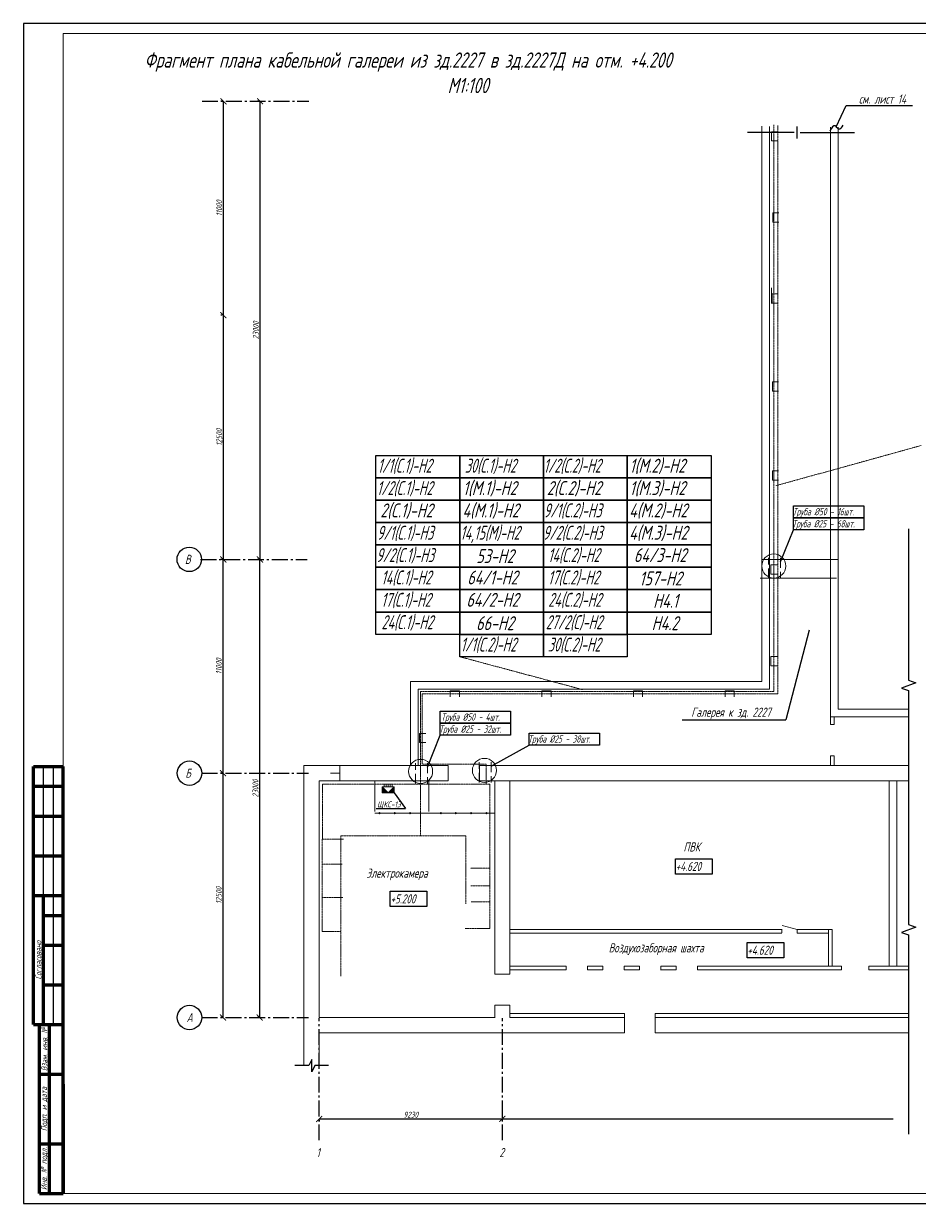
# Model space of a CAD drawing. Header units: millimetres. Extents: x -14296 to 10264, y -13087 to -5602.
# Drawn here: x -7103 to -6652, y -7172 to -6578 of the extents above; entities that cross this region are included whole.
import ezdxf

# ---------------------------------------------------------------- set-up
doc = ezdxf.new("R2010")
doc.units = ezdxf.units.MM
for name, pattern in [('gost5', [7, 5, -2, 0]), ('gost6', [12, 8, -1.5, 1, -1.5]), ('K5LT_BASIC', [0]), ('PHANTOM2', [1.25, 0.625, -0.125, 0.125, -0.125, 0.125, -0.125])]:
    doc.linetypes.add(name, pattern=pattern)
for name, color, linetype, lineweight in [('КаБель контрольный (Вновь)', 142, 'gost5', 15), ('КаБель силовой (Вновь)', 1, 'Continuous', 15), ('Линия выноска', 137, 'Continuous', 25), ('Осевая', 4, 'gost6', 25), ('Размерная', 4, 'Continuous', 25), ('Рамка толстая', 7, 'Continuous', 15), ('Рамка тонкая', 5, 'Continuous', 25), ('Строительный', 251, 'Continuous', 13), ('Текст', 7, 'Continuous', 20), ('Штампы', 252, 'Continuous', 25), ('Щиты пульты (Вновь)', 5, 'Continuous', 15), ('ЭлектрооБорудование (Вновь)', 160, 'Continuous', 15)]:
    doc.layers.add(name, color=color, linetype=linetype, lineweight=lineweight)
doc.styles.add('Simplex', font='simplex.shx', dxfattribs={"width": 0.7, "oblique": 15})

# ---------------------------------------------------------------- blocks, each defined once
blk = doc.blocks.new('_ArchTick')
at = {"color": 0, "const_width": 0.15}
blk.add_lwpolyline([(-0.5, -0.5), (0.5, 0.5)], dxfattribs=at)

msp = doc.modelspace()

# ---------------------------------------------------------------- hatches: boundary and pattern name
at = {"layer": 'Щиты пульты (Вновь)', "true_color": 0x000000}
h = msp.add_hatch(color=18, dxfattribs=at)
h.paths.add_polyline_path([(-6915.93224, -6965.2377), (-6915.93224, -6962.2377), (-6918.93224, -6965.2377)])
h.paths.add_polyline_path([(-6921.93224, -6965.2377), (-6918.93224, -6965.2377), (-6921.93224, -6962.2377)])

# ---------------------------------------------------------------- linework, layer by layer
at = {"color": 18, "true_color": 0x000000}
msp.add_spline([(-6689.81933, -6629.11599), (-6691.88076, -6631.17742), (-6693.63355, -6629.42462), (-6696.32484, -6632.11591)], degree=3, dxfattribs=at)
at = {"layer": 'КаБель контрольный (Вновь)', "color": 18, "linetype": 'PHANTOM2', "lineweight": 15, "true_color": 0x000000}
for p, q in [((-6722.61979, -6915.41401), (-6722.61979, -6629.24882)), ((-6901.68824, -6950.79636), (-6901.68824, -6915.41401)), ((-6901.68824, -6915.41401), (-6722.61979, -6915.41401)), ((-6869.5185, -6950.79636), (-6901.68824, -6950.79636)), ((-6869.5185, -6961.00633), (-6869.5185, -6950.79636)), ((-6867.60565, -6961.00633), (-6952.00108, -6961.00633)), ((-6952.00108, -6961.00633), (-6952.00108, -6988.5736)), ((-6867.60565, -6961.00633), (-6869.5185, -6961.00633)), ((-6867.60565, -7003.14672), (-6867.60565, -6961.00633)), ((-6941.3787, -6988.5736), (-6952.12364, -6988.5736)), ((-6952.12364, -6988.5736), (-6952.12364, -7035.07645)), ((-6942.0487, -7001.26988), (-6952.12364, -7001.26988)), ((-6867.60565, -7003.14672), (-6877.47845, -7003.14672)), ((-6867.60565, -7020.21607), (-6867.60565, -7003.14672)), ((-6877.18229, -7012.15891), (-6867.60565, -7012.15891)), ((-6941.79361, -7018.00232), (-6952.12364, -7018.00232)), ((-6867.60565, -7020.21607), (-6877.10965, -7020.21607)), ((-6867.60565, -7033.53113), (-6867.60565, -7020.21607)), ((-6952.12364, -7035.07645), (-6942.65669, -7035.07645)), ((-6880.03396, -7033.53113), (-6867.60565, -7033.53113))]:
    msp.add_line(p, q, dxfattribs=at)
at = {"layer": 'КаБель контрольный (Вновь)', "color": 18, "true_color": 0x000000}
for p, q in [((-6920.93224, -6962.2377), (-6920.93224, -6961.2377)), ((-6919.93224, -6962.2377), (-6919.93224, -6961.2377)), ((-6918.93224, -6962.2377), (-6918.93224, -6961.2377)), ((-6917.93224, -6962.2377), (-6917.93224, -6961.2377)), ((-6916.93224, -6962.2377), (-6916.93224, -6961.2377))]:
    msp.add_line(p, q, dxfattribs=at)
at = {"layer": 'КаБель силовой (Вновь)', "color": 18, "linetype": 'PHANTOM2', "lineweight": 15, "true_color": 0x000000}
for p, q in [((-6724.51537, -6628.93453), (-6724.51537, -6914.19982)), ((-6724.51537, -6914.19982), (-6902.62874, -6914.19982)), ((-6902.62874, -6914.19982), (-6902.62874, -6986.96484)), ((-6902.62874, -6986.96484), (-6942.65669, -6986.96484)), ((-6942.65669, -6986.96484), (-6942.65669, -7038.66252)), ((-6902.62874, -6986.96484), (-6879.71082, -6986.96484)), ((-6879.71082, -6986.96484), (-6879.71082, -7009.44409)), ((-6879.71082, -7009.44409), (-6879.71082, -7021.19257)), ((-6942.65669, -7038.66252), (-6942.65669, -7057.52968))]:
    msp.add_line(p, q, dxfattribs=at)
at = {"layer": 'КаБель силовой (Вновь)', "color": 18, "true_color": 0x000000}
for p, q in [((-6722.60949, -6632.44216), (-6725.68509, -6632.44216)), ((-6725.68509, -6632.44216), (-6725.68509, -6637.05556)), ((-6725.68509, -6637.05556), (-6722.60949, -6637.05556)), ((-6722.03908, -6673.29993), (-6725.11468, -6673.29993)), ((-6725.11468, -6673.29993), (-6725.11468, -6677.91334)), ((-6725.11468, -6677.91334), (-6722.03908, -6677.91334)), ((-6722.38747, -6714.10923), (-6725.46308, -6714.10923)), ((-6725.46308, -6714.10923), (-6725.46308, -6718.72264)), ((-6725.46308, -6718.72264), (-6722.38747, -6718.72264)), ((-6722.25101, -6758.38343), (-6725.32662, -6758.38343)), ((-6725.32662, -6758.38343), (-6725.32662, -6762.99683)), ((-6725.32662, -6762.99683), (-6722.25101, -6762.99683)), ((-6722.22316, -6803.24351), (-6725.29876, -6803.24351)), ((-6725.29876, -6803.24351), (-6725.29876, -6807.85691)), ((-6725.29876, -6807.85691), (-6722.22316, -6807.85691)), ((-6722.95268, -6850.56115), (-6726.02828, -6850.56115)), ((-6726.02828, -6850.56115), (-6726.02828, -6855.17456)), ((-6726.02828, -6855.17456), (-6722.95268, -6855.17456)), ((-6722.95268, -6896.69522), (-6726.02828, -6896.69522)), ((-6726.02828, -6896.69522), (-6726.02828, -6901.30863)), ((-6726.02828, -6901.30863), (-6722.95268, -6901.30863)), ((-6882.95613, -6913.88716), (-6887.56954, -6913.88716)), ((-6887.56954, -6913.88716), (-6887.56954, -6916.96277)), ((-6882.95613, -6916.96277), (-6882.95613, -6913.88716)), ((-6836.82207, -6913.88716), (-6841.43548, -6913.88716)), ((-6841.43548, -6913.88716), (-6841.43548, -6916.96277)), ((-6836.82207, -6916.96277), (-6836.82207, -6913.88716)), ((-6790.688, -6913.88716), (-6795.30141, -6913.88716)), ((-6795.30141, -6913.88716), (-6795.30141, -6916.96277)), ((-6790.688, -6916.96277), (-6790.688, -6913.88716)), ((-6744.55394, -6913.88716), (-6749.16734, -6913.88716)), ((-6749.16734, -6913.88716), (-6749.16734, -6916.96277)), ((-6744.55394, -6916.96277), (-6744.55394, -6913.88716)), ((-6899.94399, -6935.41639), (-6903.01959, -6935.41639)), ((-6903.01959, -6935.41639), (-6903.01959, -6940.0298)), ((-6903.01959, -6940.0298), (-6899.94399, -6940.0298))]:
    msp.add_line(p, q, dxfattribs=at)
at = {"layer": 'КаБель силовой (Вновь)', "color": 18, "linetype": 'gost5', "true_color": 0x000000}
for p, q in [((-6727.25309, -6857.28), (-6727.25309, -6847.02748)), ((-6721.17268, -6847.02748), (-6721.17268, -6857.28)), ((-6905.18293, -6960.67929), (-6905.18293, -6950.42677)), ((-6899.10252, -6950.42677), (-6899.10252, -6960.67929)), ((-6873.04486, -6960.17233), (-6873.04486, -6949.91981)), ((-6866.96445, -6949.91981), (-6866.96445, -6960.17233))]:
    msp.add_line(p, q, dxfattribs=at)
at = {"layer": 'Линия выноска', "color": 18, "linetype": 'ByBlock', "lineweight": -2, "true_color": 0x000000}
for p, q in [((-6688.15633, -6619.23524), (-6688.15633, -6619.23524)), ((-6718.46741, -6928.54106), (-6718.46741, -6928.54106)), ((-6910.08351, -6973.16671), (-6910.08351, -6973.16671))]:
    msp.add_line(p, q, dxfattribs=at)
at = {"layer": 'Линия выноска', "color": 18, "true_color": 0x000000}
for p, q in [((-6714.41176, -6632.81594), (-6737.81309, -6632.81594)), ((-6712.861, -6635.89149), (-6712.89546, -6629.74038)), ((-6711.34045, -6632.80732), (-6683.99001, -6632.80732)), ((-6656.70157, -6832.38365), (-6656.70157, -6908.64)), ((-6653.07059, -6909.88382), (-6660.33254, -6912.54663)), ((-6660.33254, -6912.54663), (-6656.70157, -6913.78434)), ((-6656.70157, -6908.64), (-6653.07059, -6909.88382)), ((-6656.70157, -6913.78434), (-6656.70157, -7031.66418)), ((-6653.07059, -7032.90799), (-6660.33254, -7035.57081)), ((-6656.70157, -7031.66418), (-6653.07059, -7032.90799)), ((-6660.33254, -7035.57081), (-6656.70157, -7036.80852)), ((-6656.70157, -7036.80852), (-6656.70157, -7137.17604)), ((-6958.82023, -7102.64927), (-6965.92542, -7102.64927)), ((-6957.30393, -7099.57372), (-6958.82023, -7102.64927)), ((-6957.26947, -7105.72483), (-6957.30393, -7099.57372)), ((-6955.75317, -7102.64927), (-6957.26947, -7105.72483)), ((-6949.0096, -7102.64927), (-6955.75317, -7102.64927))]:
    msp.add_line(p, q, dxfattribs=at)
at = {"layer": 'Линия выноска', "color": 18, "linetype": 'PHANTOM2', "lineweight": 15, "true_color": 0x000000}
for p, q in [((-6650.40587, -6790.44513), (-6723.4668, -6810.65873)), ((-6882.81665, -6896.77261), (-6820.97969, -6913.32146))]:
    msp.add_line(p, q, dxfattribs=at)
at = {"layer": 'Линия выноска', "color": 18, "linetype": 'ByBlock', "lineweight": -2, "true_color": 0x000000}
for points in [[(-6693.09598, -6629.92221), (-6688.15633, -6619.23524)], [(-6688.15633, -6619.23524), (-6654.64914, -6619.23524)], [(-6706.85051, -6883.33946), (-6718.46741, -6928.54106)], [(-6770.7586, -6928.54106), (-6718.46741, -6928.54106)], [(-6915.93224, -6965.2377), (-6910.08351, -6973.16671)], [(-6924.89597, -6973.16671), (-6910.08351, -6973.16671)]]:
    msp.add_lwpolyline(points, dxfattribs=at)
at = {"layer": 'Осевая', "color": 18, "true_color": 0x000000}
for p, q in [((-7012.6446, -6617.14202), (-6958.82153, -6617.14202)), ((-7013.44504, -6847.8166), (-6959.62196, -6847.8166)), ((-7012.82839, -6955.40782), (-6959.00531, -6955.40782)), ((-7012.82839, -7078.43199), (-6959.00531, -7078.43199)), ((-6953.62301, -7140.25164), (-6953.62301, -7078.73955)), ((-6861.35488, -7140.25164), (-6861.35488, -7078.73955))]:
    msp.add_line(p, q, dxfattribs=at)
at = {"layer": 'Размерная', "color": 18, "true_color": 0x000000}
for p, q in [((-7002.50499, -6617.14202), (-7003.12999, -6617.14202)), ((-7001.87999, -6724.78817), (-7001.87999, -6617.14202)), ((-6984.05136, -6617.14202), (-6984.67636, -6617.14202)), ((-6983.42636, -6847.81235), (-6983.42636, -6617.14202)), ((-7002.50499, -6724.78817), (-7003.12999, -6724.78817)), ((-7002.50499, -6724.78817), (-7003.12999, -6724.78817)), ((-7001.87999, -6847.81235), (-7001.87999, -6724.78817)), ((-7002.68877, -6847.76167), (-7003.31377, -6847.76167)), ((-7002.50499, -6847.81235), (-7003.12999, -6847.81235)), ((-7002.06377, -6955.40782), (-7002.06377, -6847.76167)), ((-6984.23515, -6847.76167), (-6984.86015, -6847.76167)), ((-6984.05136, -6847.81235), (-6984.67636, -6847.81235)), ((-6983.61015, -7078.43199), (-6983.61015, -6847.76167)), ((-7002.68877, -6955.40782), (-7003.31377, -6955.40782)), ((-7002.68877, -6955.40782), (-7003.31377, -6955.40782)), ((-7002.06377, -7078.43199), (-7002.06377, -6955.40782)), ((-7002.68877, -7078.43199), (-7003.31377, -7078.43199)), ((-6984.23515, -7078.43199), (-6984.86015, -7078.43199)), ((-6953.62301, -7129.48703), (-6861.35488, -7129.48703)), ((-6953.62301, -7130.11203), (-6953.62301, -7130.73703)), ((-6861.35488, -7128.86203), (-6861.35488, -7128.23703)), ((-6861.35488, -7129.48703), (-6664.39058, -7129.48703))]:
    msp.add_line(p, q, dxfattribs=at)
at = {"layer": 'Рамка толстая', "color": 18, "true_color": 0x000000}
for p, q in [((-7082.55258, -6583.01263), (-7082.55258, -7167.01263)), ((-6266.55258, -6583.01263), (-7082.55258, -6583.01263)), ((-7082.55258, -7167.01263), (-6266.55258, -7167.01263))]:
    msp.add_line(p, q, dxfattribs=at)
at = {"layer": 'Рамка тонкая', "color": 18, "true_color": 0x000000}
for p, q in [((-7102.55258, -6578.01263), (-7102.55258, -7172.01263)), ((-6261.55258, -6578.01263), (-7102.55258, -6578.01263)), ((-6925.02101, -6795.48215), (-6882.81665, -6795.48215)), ((-6925.02101, -6806.73665), (-6925.02101, -6795.48215)), ((-6882.81665, -6795.48215), (-6840.6123, -6795.48215)), ((-6882.81665, -6806.73665), (-6882.81665, -6795.48215)), ((-6882.81665, -6795.48215), (-6882.81665, -6806.73665)), ((-6840.6123, -6795.48215), (-6798.40794, -6795.48215)), ((-6840.6123, -6806.73665), (-6840.6123, -6795.48215)), ((-6840.6123, -6795.48215), (-6840.6123, -6806.73665)), ((-6798.40794, -6795.48215), (-6756.20358, -6795.48215)), ((-6798.40794, -6806.73665), (-6798.40794, -6795.48215)), ((-6798.40794, -6795.48215), (-6798.40794, -6806.73665)), ((-6756.20358, -6795.48215), (-6756.20358, -6806.73665)), ((-6925.02101, -6806.73665), (-6882.81665, -6806.73665)), ((-6925.02101, -6817.99114), (-6925.02101, -6806.73665)), ((-6882.81665, -6806.73665), (-6925.02101, -6806.73665)), ((-6882.81665, -6806.73665), (-6840.6123, -6806.73665)), ((-6882.81665, -6817.99114), (-6882.81665, -6806.73665)), ((-6840.6123, -6806.73665), (-6882.81665, -6806.73665)), ((-6882.81665, -6806.73665), (-6882.81665, -6817.99114)), ((-6840.6123, -6806.73665), (-6798.40794, -6806.73665)), ((-6840.6123, -6817.99114), (-6840.6123, -6806.73665)), ((-6798.40794, -6806.73665), (-6840.6123, -6806.73665)), ((-6840.6123, -6806.73665), (-6840.6123, -6817.99114)), ((-6798.40794, -6806.73665), (-6756.20358, -6806.73665)), ((-6798.40794, -6817.99114), (-6798.40794, -6806.73665)), ((-6756.20358, -6806.73665), (-6798.40794, -6806.73665)), ((-6798.40794, -6806.73665), (-6798.40794, -6817.99114)), ((-6756.20358, -6806.73665), (-6756.20358, -6817.99114)), ((-6925.02101, -6817.99114), (-6882.81665, -6817.99114)), ((-6925.02101, -6829.24564), (-6925.02101, -6817.99114)), ((-6882.81665, -6817.99114), (-6925.02101, -6817.99114)), ((-6882.81665, -6817.99114), (-6840.6123, -6817.99114)), ((-6882.81665, -6829.24564), (-6882.81665, -6817.99114)), ((-6840.6123, -6817.99114), (-6882.81665, -6817.99114)), ((-6882.81665, -6817.99114), (-6882.81665, -6829.24564)), ((-6840.6123, -6817.99114), (-6798.40794, -6817.99114)), ((-6840.6123, -6829.24564), (-6840.6123, -6817.99114)), ((-6798.40794, -6817.99114), (-6840.6123, -6817.99114)), ((-6840.6123, -6817.99114), (-6840.6123, -6829.24564)), ((-6798.40794, -6817.99114), (-6756.20358, -6817.99114)), ((-6798.40794, -6829.24564), (-6798.40794, -6817.99114)), ((-6756.20358, -6817.99114), (-6798.40794, -6817.99114)), ((-6798.40794, -6817.99114), (-6798.40794, -6829.24564)), ((-6756.20358, -6817.99114), (-6756.20358, -6829.24564)), ((-6714.69498, -6820.76722), (-6679.28743, -6820.76722)), ((-6714.69498, -6826.82272), (-6714.69498, -6820.76722)), ((-6679.28743, -6820.76722), (-6679.28743, -6826.82272)), ((-6925.02101, -6829.24564), (-6882.81665, -6829.24564)), ((-6925.02101, -6840.50014), (-6925.02101, -6829.24564)), ((-6882.81665, -6829.24564), (-6925.02101, -6829.24564)), ((-6882.81665, -6829.24564), (-6840.6123, -6829.24564)), ((-6882.81665, -6840.50014), (-6882.81665, -6829.24564)), ((-6840.6123, -6829.24564), (-6882.81665, -6829.24564)), ((-6882.81665, -6829.24564), (-6882.81665, -6840.50014)), ((-6840.6123, -6829.24564), (-6798.40794, -6829.24564)), ((-6840.6123, -6840.50014), (-6840.6123, -6829.24564)), ((-6798.40794, -6829.24564), (-6840.6123, -6829.24564)), ((-6840.6123, -6829.24564), (-6840.6123, -6840.50014)), ((-6798.40794, -6829.24564), (-6756.20358, -6829.24564)), ((-6798.40794, -6840.50014), (-6798.40794, -6829.24564)), ((-6756.20358, -6829.24564), (-6798.40794, -6829.24564)), ((-6798.40794, -6829.24564), (-6798.40794, -6840.50014)), ((-6756.20358, -6829.24564), (-6756.20358, -6840.50014)), ((-6714.69498, -6826.82272), (-6679.28743, -6826.82272)), ((-6714.69498, -6832.87822), (-6714.69498, -6826.82272)), ((-6679.28743, -6826.82272), (-6714.69498, -6826.82272)), ((-6679.28743, -6826.82272), (-6679.28743, -6832.87822)), ((-6721.17268, -6849.02995), (-6714.69498, -6832.87822)), ((-6679.28743, -6832.87822), (-6714.69498, -6832.87822)), ((-6925.02101, -6840.50014), (-6882.81665, -6840.50014)), ((-6925.02101, -6851.75463), (-6925.02101, -6840.50014)), ((-6882.81665, -6840.50014), (-6925.02101, -6840.50014)), ((-6882.81665, -6840.50014), (-6840.6123, -6840.50014)), ((-6882.81665, -6851.75463), (-6882.81665, -6840.50014)), ((-6840.6123, -6840.50014), (-6882.81665, -6840.50014)), ((-6882.81665, -6840.50014), (-6882.81665, -6851.75463)), ((-6840.6123, -6840.50014), (-6798.40794, -6840.50014)), ((-6840.6123, -6851.75463), (-6840.6123, -6840.50014)), ((-6798.40794, -6840.50014), (-6840.6123, -6840.50014)), ((-6840.6123, -6840.50014), (-6840.6123, -6851.75463)), ((-6798.40794, -6840.50014), (-6756.20358, -6840.50014)), ((-6798.40794, -6851.75463), (-6798.40794, -6840.50014)), ((-6756.20358, -6840.50014), (-6798.40794, -6840.50014)), ((-6798.40794, -6840.50014), (-6798.40794, -6851.75463)), ((-6756.20358, -6840.50014), (-6756.20358, -6851.75463)), ((-6925.02101, -6851.75463), (-6882.81665, -6851.75463)), ((-6925.02101, -6863.00913), (-6925.02101, -6851.75463)), ((-6882.81665, -6851.75463), (-6925.02101, -6851.75463)), ((-6882.81665, -6851.75463), (-6840.6123, -6851.75463)), ((-6882.81665, -6863.00913), (-6882.81665, -6851.75463)), ((-6840.6123, -6851.75463), (-6882.81665, -6851.75463)), ((-6882.81665, -6851.75463), (-6882.81665, -6863.00913)), ((-6840.6123, -6851.75463), (-6798.40794, -6851.75463)), ((-6840.6123, -6863.00913), (-6840.6123, -6851.75463)), ((-6798.40794, -6851.75463), (-6840.6123, -6851.75463)), ((-6840.6123, -6851.75463), (-6840.6123, -6863.00913)), ((-6798.40794, -6851.75463), (-6756.20358, -6851.75463)), ((-6798.40794, -6863.00913), (-6798.40794, -6851.75463)), ((-6756.20358, -6851.75463), (-6798.40794, -6851.75463)), ((-6798.40794, -6851.75463), (-6798.40794, -6863.00913)), ((-6756.20358, -6851.75463), (-6756.20358, -6863.00913)), ((-6925.02101, -6863.00913), (-6882.81665, -6863.00913)), ((-6925.02101, -6874.26362), (-6925.02101, -6863.00913)), ((-6882.81665, -6863.00913), (-6925.02101, -6863.00913)), ((-6882.81665, -6863.00913), (-6840.6123, -6863.00913)), ((-6882.81665, -6874.26362), (-6882.81665, -6863.00913)), ((-6840.6123, -6863.00913), (-6882.81665, -6863.00913)), ((-6882.81665, -6863.00913), (-6882.81665, -6874.26362)), ((-6840.6123, -6863.00913), (-6798.40794, -6863.00913)), ((-6840.6123, -6874.26362), (-6840.6123, -6863.00913)), ((-6798.40794, -6863.00913), (-6840.6123, -6863.00913)), ((-6840.6123, -6863.00913), (-6840.6123, -6874.26362)), ((-6798.40794, -6863.00913), (-6756.20358, -6863.00913)), ((-6798.40794, -6874.26362), (-6798.40794, -6863.00913)), ((-6756.20358, -6863.00913), (-6798.40794, -6863.00913)), ((-6798.40794, -6863.00913), (-6798.40794, -6874.26362)), ((-6756.20358, -6863.00913), (-6756.20358, -6874.26362)), ((-6925.02101, -6874.26362), (-6882.81665, -6874.26362)), ((-6925.02101, -6885.51812), (-6925.02101, -6874.26362)), ((-6882.81665, -6874.26362), (-6925.02101, -6874.26362)), ((-6882.81665, -6874.26362), (-6840.6123, -6874.26362)), ((-6882.81665, -6885.51812), (-6882.81665, -6874.26362)), ((-6840.6123, -6874.26362), (-6882.81665, -6874.26362)), ((-6882.81665, -6874.26362), (-6882.81665, -6885.51812)), ((-6840.6123, -6874.26362), (-6798.40794, -6874.26362)), ((-6840.6123, -6885.51812), (-6840.6123, -6874.26362)), ((-6798.40794, -6874.26362), (-6840.6123, -6874.26362)), ((-6840.6123, -6874.26362), (-6840.6123, -6885.51812)), ((-6798.40794, -6874.26362), (-6756.20358, -6874.26362)), ((-6798.40794, -6885.51812), (-6798.40794, -6874.26362)), ((-6756.20358, -6874.26362), (-6798.40794, -6874.26362)), ((-6798.40794, -6874.26362), (-6798.40794, -6885.51812)), ((-6756.20358, -6874.26362), (-6756.20358, -6885.51812)), ((-6882.81665, -6885.51812), (-6925.02101, -6885.51812)), ((-6882.81665, -6885.51812), (-6840.6123, -6885.51812)), ((-6882.81665, -6896.77261), (-6882.81665, -6885.51812)), ((-6840.6123, -6885.51812), (-6882.81665, -6885.51812)), ((-6840.6123, -6885.51812), (-6798.40794, -6885.51812)), ((-6840.6123, -6896.77261), (-6840.6123, -6885.51812)), ((-6798.40794, -6885.51812), (-6840.6123, -6885.51812)), ((-6840.6123, -6885.51812), (-6840.6123, -6896.77261)), ((-6756.20358, -6885.51812), (-6798.40794, -6885.51812)), ((-6798.40794, -6885.51812), (-6798.40794, -6896.77261)), ((-6840.6123, -6896.77261), (-6882.81665, -6896.77261)), ((-6798.40794, -6896.77261), (-6840.6123, -6896.77261)), ((-6892.62483, -6924.16651), (-6857.21727, -6924.16651)), ((-6892.62483, -6930.22201), (-6892.62483, -6924.16651)), ((-6857.21727, -6924.16651), (-6857.21727, -6930.22201)), ((-6892.62483, -6930.22201), (-6857.21727, -6930.22201)), ((-6892.62483, -6936.27751), (-6892.62483, -6930.22201)), ((-6857.21727, -6930.22201), (-6892.62483, -6930.22201)), ((-6857.21727, -6930.22201), (-6857.21727, -6936.27751)), ((-6899.10252, -6952.42924), (-6892.62483, -6936.27751)), ((-6857.21727, -6936.27751), (-6892.62483, -6936.27751)), ((-6847.79927, -6935.21705), (-6812.39172, -6935.21705)), ((-6847.79927, -6941.27256), (-6847.79927, -6935.21705)), ((-6812.39172, -6935.21705), (-6812.39172, -6941.27256)), ((-6866.96445, -6951.92228), (-6847.79927, -6941.27256)), ((-6812.39172, -6941.27256), (-6847.79927, -6941.27256)), ((-6774.16552, -6998.49711), (-6755.7119, -6998.49711)), ((-6774.16552, -7006.18612), (-6774.16552, -6998.49711)), ((-6755.7119, -6998.49711), (-6755.7119, -7006.18612)), ((-6755.7119, -7006.18612), (-6774.16552, -7006.18612)), ((-6917.82429, -7014.85217), (-6899.37067, -7014.85217)), ((-6917.82429, -7022.54118), (-6917.82429, -7014.85217)), ((-6899.37067, -7014.85217), (-6899.37067, -7022.54118)), ((-6899.37067, -7022.54118), (-6917.82429, -7022.54118)), ((-6738.06093, -7040.67886), (-6719.6073, -7040.67886)), ((-6738.06093, -7048.36787), (-6738.06093, -7040.67886)), ((-6719.6073, -7040.67886), (-6719.6073, -7048.36787)), ((-6719.6073, -7048.36787), (-6738.06093, -7048.36787)), ((-7102.55258, -7172.01263), (-6261.55258, -7172.01263))]:
    msp.add_line(p, q, dxfattribs=at)
for centre in [(-7019.06757, -6847.76168), (-7018.9796, -6955.40782), (-7018.9796, -7078.43199)]:
    msp.add_circle(centre, 6.15121, dxfattribs=at)
at = {"layer": 'Строительный', "color": 18, "true_color": 0x000000}
for p, q in [((-6730.64169, -6832.60031), (-6730.64169, -6909.27375)), ((-6726.79719, -6832.60031), (-6726.79719, -6913.11826)), ((-6696.04114, -6832.5917), (-6696.04114, -6930.95677)), ((-6692.19664, -6832.5917), (-6692.19664, -6923.11397)), ((-6907.633, -6909.27375), (-6907.633, -6951.56331)), ((-6907.633, -6909.27375), (-6730.64169, -6909.27375)), ((-6903.78849, -6913.11826), (-6903.78849, -6951.56331)), ((-6903.78849, -6913.11826), (-6726.79719, -6913.11826)), ((-6692.19664, -6923.11397), (-6656.70157, -6923.11397)), ((-6696.04114, -6926.95848), (-6656.70157, -6926.95848)), ((-6696.04114, -6926.95848), (-6696.04114, -6930.95677)), ((-6694.19578, -6930.95677), (-6696.04114, -6930.95677)), ((-6694.19578, -6926.95848), (-6694.19578, -6930.95677)), ((-6696.04114, -6946.64235), (-6696.04114, -6951.56331)), ((-6696.04114, -6946.64235), (-6696.04114, -6951.56331)), ((-6694.19578, -6946.64235), (-6696.04114, -6946.64235)), ((-6694.19578, -6946.64235), (-6694.19578, -6951.56331)), ((-6961.31202, -7102.64927), (-6961.31202, -6951.56331)), ((-6961.31202, -6951.56331), (-6888.57397, -6951.56331)), ((-6943.2886, -6951.56331), (-6947.902, -6951.56331)), ((-6943.2886, -6955.40782), (-6947.902, -6955.40782)), ((-6943.2886, -6955.40782), (-6947.902, -6955.40782)), ((-6943.2886, -6955.40782), (-6943.2886, -6951.56331)), ((-6943.2886, -6955.40782), (-6943.2886, -6951.56331)), ((-6943.2886, -6955.40782), (-6943.2886, -6959.25233)), ((-6943.2886, -6955.40782), (-6943.2886, -6959.25233)), ((-6888.57397, -6959.25233), (-6888.57397, -6951.56331)), ((-6872.88839, -6951.56331), (-6781.8505, -6951.56331)), ((-6872.88839, -6959.25233), (-6872.88839, -6951.56331)), ((-6781.8505, -6951.56331), (-6656.70157, -6951.56331)), ((-6953.62301, -7078.43199), (-6953.62301, -6959.25233)), ((-6953.62301, -6959.25233), (-6888.57397, -6959.25233)), ((-6943.2886, -6959.25233), (-6947.902, -6959.25233)), ((-6925.66707, -6959.25233), (-6925.66707, -6974.63035)), ((-6898.41143, -6959.25233), (-6898.41143, -6974.63035)), ((-6872.88839, -6959.25233), (-6781.8505, -6959.25233)), ((-6865.19938, -7056.56528), (-6865.19938, -6959.25233)), ((-6857.51037, -7056.56528), (-6857.51037, -6959.25233)), ((-6781.8505, -6959.25233), (-6656.70157, -6959.25233)), ((-6687.88481, -6959.25233), (-6656.70157, -6959.25233)), ((-6865.19938, -6976.3016), (-6865.19938, -6971.68819)), ((-6925.66707, -6975.55303), (-6865.19938, -6975.55303)), ((-6857.51037, -7053.75667), (-6857.51037, -7036.84085)), ((-6865.19938, -7056.56528), (-6857.51037, -7056.56528)), ((-6865.19938, -7078.43199), (-6865.19938, -7072.25087)), ((-6865.19938, -7072.25087), (-6857.51037, -7072.25087)), ((-6857.51037, -7078.43199), (-6857.51037, -7072.25087)), ((-6961.31202, -7078.43199), (-6961.31202, -7086.121)), ((-6953.62301, -7078.43199), (-6874.72214, -7078.43199)), ((-6874.72214, -7078.43199), (-6865.03399, -7078.43199)), ((-6857.51037, -7078.3615), (-6857.51037, -7076.36236)), ((-6857.51037, -7076.36236), (-6799.84279, -7076.36236)), ((-6857.51037, -7078.43199), (-6799.84279, -7078.43199)), ((-6799.84279, -7076.36236), (-6799.84279, -7086.121)), ((-6784.35403, -7076.36236), (-6784.35403, -7086.121)), ((-6784.35403, -7076.36236), (-6656.70157, -7076.36236)), ((-6784.35403, -7078.43199), (-6656.70157, -7078.43199)), ((-6714.87697, -7076.36236), (-6719.78151, -7076.36236)), ((-6714.87697, -7078.43199), (-6719.78151, -7078.43199)), ((-6953.62301, -7102.63464), (-6953.62301, -7086.121)), ((-6953.62301, -7086.121), (-6874.72214, -7086.121)), ((-6874.72214, -7086.121), (-6799.84279, -7086.121)), ((-6784.35403, -7086.121), (-6656.70157, -7086.121))]:
    msp.add_line(p, q, dxfattribs=at)
at = {"layer": 'Строительный', "color": 18, "ltscale": 100, "true_color": 0x000000}
for p, q in [((-6666.51525, -6959.27565), (-6666.51525, -7052.62024)), ((-6662.67074, -6959.27565), (-6662.67074, -7052.62024)), ((-6712.7569, -7034.09061), (-6720.36972, -7032.10588)), ((-6720.4922, -7034.11337), (-6857.51037, -7034.11337)), ((-6720.4922, -7035.95874), (-6857.51037, -7035.95874)), ((-6720.5605, -7034.0094), (-6720.5605, -7035.85476)), ((-6695.11846, -7034.11337), (-6712.7569, -7034.11337)), ((-6712.7569, -7034.11337), (-6712.7569, -7035.95874)), ((-6696.96382, -7035.95874), (-6712.7569, -7035.95874)), ((-6696.96382, -7034.11337), (-6696.96382, -7052.567)), ((-6695.11846, -7034.11243), (-6695.11846, -7052.567)), ((-6829.21481, -7052.567), (-6857.51037, -7052.567)), ((-6829.21481, -7054.41236), (-6857.51037, -7054.41236)), ((-6829.21481, -7052.567), (-6829.21481, -7054.41236)), ((-6810.76118, -7052.567), (-6818.4502, -7052.567)), ((-6818.4502, -7052.567), (-6818.4502, -7054.41236)), ((-6810.76118, -7054.41236), (-6818.4502, -7054.41236)), ((-6810.76118, -7052.567), (-6810.76118, -7054.41236)), ((-6792.30756, -7052.567), (-6799.99657, -7052.567)), ((-6799.99657, -7052.567), (-6799.99657, -7054.41236)), ((-6792.30756, -7054.41236), (-6799.99657, -7054.41236)), ((-6792.30756, -7052.567), (-6792.30756, -7054.41236)), ((-6773.85393, -7054.41236), (-6781.62388, -7054.41236)), ((-6773.85393, -7052.567), (-6781.54294, -7052.567)), ((-6781.54294, -7052.567), (-6781.54294, -7054.41236)), ((-6773.85393, -7052.567), (-6773.85393, -7054.41236)), ((-6690.53297, -7052.57373), (-6763.08932, -7052.567)), ((-6763.08932, -7052.567), (-6763.08932, -7054.41236)), ((-6690.56366, -7054.40798), (-6763.08932, -7054.41236)), ((-6690.5189, -7052.56971), (-6690.5189, -7054.41507)), ((-6656.70157, -7052.567), (-6676.67856, -7052.567)), ((-6676.67856, -7052.567), (-6676.67856, -7054.41236)), ((-6656.70157, -7054.41236), (-6676.67856, -7054.41236))]:
    msp.add_line(p, q, dxfattribs=at)
at = {"layer": 'Строительный', "color": 18, "true_color": 0x000000}
for centre in [(-6923.15967, -6975.55303), (-6915.47066, -6975.55303), (-6907.78165, -6975.55303), (-6892.40363, -6975.55303), (-6884.71462, -6975.55303), (-6877.0256, -6975.55303), (-6869.33659, -6975.55303)]:
    msp.add_circle(centre, 0.30756, dxfattribs=at)
at = {"layer": 'Штампы', "color": 18, "lineweight": 60, "true_color": 0x000000}
for p, q in [((-7097.55258, -7082.01264), (-7097.55258, -6952.01264)), ((-7097.55258, -6952.01264), (-7082.55258, -6952.01264)), ((-7082.55258, -7082.01264), (-7082.55258, -6952.01264)), ((-7097.55258, -6962.01264), (-7082.55258, -6962.01264)), ((-7097.55258, -6977.01264), (-7082.55258, -6977.01264)), ((-7097.55258, -6997.01264), (-7082.55258, -6997.01264)), ((-7097.55258, -7017.01264), (-7082.55258, -7017.01264)), ((-7092.55258, -7082.01264), (-7092.55258, -7017.01264)), ((-7092.55258, -7027.01264), (-7082.55258, -7027.01264)), ((-7092.55258, -7042.01264), (-7082.55258, -7042.01264)), ((-7092.55258, -7062.01264), (-7082.55258, -7062.01264)), ((-7097.55258, -7082.01264), (-7082.55258, -7082.01264)), ((-7094.55258, -7167.01264), (-7094.55258, -7082.01264)), ((-7094.55258, -7082.01264), (-7082.55258, -7082.01264)), ((-7089.55258, -7167.01264), (-7089.55258, -7082.01264)), ((-7082.55258, -7167.01264), (-7082.55258, -7082.01264)), ((-7094.55258, -7107.01264), (-7082.55258, -7107.01264)), ((-7082.55258, -7112.01264), (-7082.55258, -7167.01264)), ((-7094.55258, -7142.01264), (-7082.55258, -7142.01264)), ((-7094.55258, -7167.01264), (-7082.55258, -7167.01264))]:
    msp.add_line(p, q, dxfattribs=at)
at = {"layer": 'Штампы', "color": 18, "lineweight": 25, "true_color": 0x000000}
for p, q in [((-7092.55258, -7017.01264), (-7092.55258, -6952.01264)), ((-7087.55258, -7082.01264), (-7087.55258, -6952.01264))]:
    msp.add_line(p, q, dxfattribs=at)
at = {"layer": 'Щиты пульты (Вновь)', "color": 18, "true_color": 0x000000}
for p, q in [((-6915.93224, -6962.2377), (-6921.93224, -6962.2377)), ((-6921.93224, -6962.2377), (-6921.93224, -6965.2377)), ((-6918.93224, -6965.2377), (-6921.93224, -6962.2377)), ((-6921.93224, -6965.2377), (-6915.93224, -6965.2377)), ((-6915.93224, -6962.2377), (-6918.93224, -6965.2377)), ((-6915.93224, -6965.2377), (-6915.93224, -6962.2377))]:
    msp.add_line(p, q, dxfattribs=at)
at = {"layer": 'ЭлектрооБорудование (Вновь)', "color": 18, "linetype": 'K5LT_BASIC', "lineweight": 15, "true_color": 0x000000}
for p, q in [((-6730.64169, -6666.91162), (-6730.64169, -6629.58827)), ((-6726.79719, -6667.19947), (-6726.79719, -6629.76288)), ((-6696.04114, -6667.19947), (-6696.04114, -6630.13255)), ((-6692.19664, -6667.77515), (-6692.19664, -6630.13255)), ((-6730.64169, -6714.13321), (-6730.64169, -6666.91162)), ((-6726.79719, -6714.13321), (-6726.79719, -6667.19947)), ((-6696.04114, -6713.74151), (-6696.04114, -6667.19947)), ((-6692.19664, -6713.3498), (-6692.19664, -6667.77515)), ((-6725.83846, -6718.88004), (-6725.83846, -6711.10516)), ((-6730.64169, -6832.60031), (-6730.64169, -6714.13321)), ((-6726.79719, -6832.60031), (-6726.79719, -6714.13321)), ((-6696.04114, -6832.5917), (-6696.04114, -6713.74151)), ((-6692.19664, -6832.5917), (-6692.19664, -6713.3498)), ((-6692.19664, -6847.76167), (-6692.19664, -6840.07266)), ((-6692.19664, -6847.76167), (-6692.19664, -6840.07266)), ((-6730.64169, -6847.76167), (-6730.64169, -6847.76167)), ((-6730.64169, -6847.76167), (-6692.19664, -6847.76167)), ((-6730.64169, -6847.76167), (-6692.19664, -6847.76167)), ((-6692.94539, -6857.28003), (-6731.39044, -6857.28003))]:
    msp.add_line(p, q, dxfattribs=at)
at = {"layer": 'ЭлектрооБорудование (Вновь)', "color": 18, "true_color": 0x000000}
for centre in [(-6724.58671, -6851.0988), (-6902.51655, -6954.49809), (-6870.37848, -6953.99113)]:
    msp.add_circle(centre, 6.0555, dxfattribs=at)

# ---------------------------------------------------------------- block references
at = {"layer": 'Размерная', "color": 18, "true_color": 0x000000, "xscale": 3, "yscale": 3, "zscale": 3}
for p, rotation in [((-7001.87999, -6617.14202), 90), ((-6983.42636, -6617.14202), 90), ((-7001.87999, -6724.78817), 270), ((-7001.87999, -6724.78817), 90), ((-7002.06377, -6847.76167), 90), ((-7001.87999, -6847.81235), 270), ((-6983.61015, -6847.76167), 90), ((-6983.42636, -6847.81235), 270), ((-7002.06377, -6955.40782), 270), ((-7002.06377, -6955.40782), 90), ((-7002.06377, -7078.43199), 270), ((-6983.61015, -7078.43199), 270), ((-6953.62301, -7129.48703), 180)]:
    msp.add_blockref('_ArchTick', p, dxfattribs=dict(at, rotation=rotation))
msp.add_blockref('_ArchTick', (-6861.35488, -7129.48703), dxfattribs=at)

# ---------------------------------------------------------------- texts
at = {"layer": 'Линия выноска', "color": 18, "true_color": 0x000000, "char_height": 4.6134065, "attachment_point": 2, "line_spacing_factor": 0.685714, "style": 'Simplex'}
for s, insert in [('{\\C1;см. лист 14}', (-6669.86493, -6613.69916)), ('Галерея к зд. 2227', (-6746.15081, -6922.38985))]:
    msp.add_mtext(s, dxfattribs=dict(at, insert=insert))
at = {"layer": 'Линия выноска', "color": 18, "lineweight": 20, "true_color": 0x000000, "insert": (-6918.48974, -6969.59529), "char_height": 3, "attachment_point": 2, "line_spacing_factor": 0.8, "style": 'Simplex'}
msp.add_mtext('ЩКС-1Э', dxfattribs=at)
at = {"layer": 'Размерная', "color": 18, "true_color": 0x000000, "char_height": 3, "attachment_point": 5, "rotation": 90, "style": 'Simplex'}
for s, insert in [('11000', (-7004.00499, -6670.9651)), ('23000', (-6985.55136, -6732.47718)), ('12500', (-7004.00499, -6786.30026)), ('11000', (-7004.18877, -6901.58474)), ('23000', (-6985.73515, -6963.09683)), ('12500', (-7004.18877, -7016.91991))]:
    msp.add_mtext(s, dxfattribs=dict(at, insert=insert))
at = {"layer": 'Размерная', "color": 18, "true_color": 0x000000, "insert": (-6907.48894, -7127.36203), "char_height": 3, "attachment_point": 5, "style": 'Simplex'}
msp.add_mtext('9230', dxfattribs=at)
at = {"layer": 'Текст', "color": 18, "linetype": 'PHANTOM2', "lineweight": 15, "true_color": 0x000000, "style": 'Simplex', "oblique": 15}
for s, height, width, p in [('Фрагмент плана кабельной галереи из зд.2227 в зд.2227Д на отм. +4.200', 7.6890109, 0.7, (-7041.63146, -6600.20751)), ('М1:100', 7.689011, 0.7, (-6888.94756, -6613.02253)), ('1/1(С.1)-Н2', 7.0340596, 0.6, (-6924.17611, -6804.124)), ('30(С.1)-Н2', 7.03406, 0.6, (-6880.24201, -6804.124)), ('1/2(С.2)-Н2', 7.0340596, 0.6, (-6840.57129, -6804.124)), ('1(М.2)-Н2', 7.03406, 0.7, (-6797.29507, -6804.124)), ('1/2(С.1)-Н2', 7.0340596, 0.6, (-6924.57806, -6815.37849)), ('1(М.1)-Н2', 7.03406, 0.7, (-6881.23485, -6815.37849)), ('2(С.2)-Н2', 7.03406, 0.7, (-6838.91326, -6815.37849)), ('1(М.3)-Н2', 7.03406, 0.7, (-6797.29507, -6815.37849)), ('2(С.1)-Н2', 7.03406, 0.7, (-6922.85304, -6826.63299)), ('4(М.1)-Н2', 7.03406, 0.7, (-6881.43175, -6826.63299)), ('9/1(С.2)-Н3', 7.0340596, 0.6, (-6840.48347, -6826.63299)), ('4(М.2)-Н2', 7.03406, 0.7, (-6797.49197, -6826.63299)), ('Труба Ø50 - 16шт.', 3.6333007, 0.6, (-6715.06607, -6825.56106)), ('9/1(С.1)-Н3', 7.0340596, 0.6, (-6924.49024, -6837.88748)), ('14,15(М)-Н2', 7.0340596, 0.6, (-6882.57467, -6837.88748)), ('9/2(С.2)-Н3', 7.0340596, 0.6, (-6840.88542, -6837.88748)), ('4(М.3)-Н2', 7.03406, 0.7, (-6797.49197, -6837.88748)), ('Труба Ø25 - 68шт.', 3.6333007, 0.6, (-6715.27368, -6831.61656)), ('9/2(С.1)-Н3', 7.0340596, 0.6, (-6924.89218, -6849.14198)), ('53-Н2', 7.03406, 0.7, (-6874.49753, -6849.64441)), ('14(С.2)-Н2', 7.03406, 0.6, (-6838.36058, -6849.14198)), ('64/3-Н2', 7.03406, 0.7, (-6795.08501, -6849.14198)), ('В', 4.61341, 0.7, (-7021.2595, -6850.06839)), ('14(С.1)-Н2', 7.03406, 0.6, (-6922.36735, -6860.39648)), ('64/1-Н2', 7.03406, 0.7, (-6879.02479, -6860.39648)), ('17(С.2)-Н2', 7.03406, 0.6, (-6838.36058, -6860.39648)), ('157-Н2', 7.03406, 0.7, (-6792.37123, -6860.89891)), ('17(С.1)-Н2', 7.03406, 0.6, (-6922.36735, -6871.65097)), ('64/2-Н2', 7.03406, 0.7, (-6879.49373, -6871.65097)), ('24(С.2)-Н2', 7.03406, 0.6, (-6838.2601, -6871.65097)), ('Н4.1', 7.03406, 0.7, (-6785.39944, -6872.1534)), ('24(С.1)-Н2', 7.03406, 0.6, (-6922.26687, -6882.90547)), ('66-Н2', 7.03406, 0.7, (-6874.56989, -6883.4079)), ('27/2(С)-Н2', 7.03406, 0.6, (-6839.46594, -6882.90547)), ('Н4.2', 7.03406, 0.7, (-6786.15781, -6883.4079)), ('1/1(С.2)-Н2', 7.0340596, 0.6, (-6882.3737, -6894.15996)), ('30(С.2)-Н2', 7.03406, 0.6, (-6838.4396, -6894.15996)), ('Труба Ø50 - 4шт.', 3.6333007, 0.6, (-6892.16544, -6928.96035)), ('Труба Ø25 - 32шт.', 3.6333007, 0.6, (-6893.20353, -6935.01585)), ('Труба Ø25 - 38шт.', 3.6333007, 0.6, (-6848.37797, -6940.01089)), ('Б', 4.61341, 0.7, (-7021.05859, -6957.71452)), ('ПВК', 4.613407, 0.7, (-6770.1277, -6994.85446)), ('+4.620', 4.613407, 0.7, (-6774.08497, -7004.64832)), ('Электрокамера', 4.6134065, 0.7, (-6929.86925, -7008.03662)), ('+5.200', 4.613407, 0.7, (-6917.74374, -7021.00338)), ('Воздухозаборная шахта', 4.6134065, 0.7, (-6807.7896, -7045.64808)), ('+4.620', 4.613407, 0.7, (-6737.98038, -7046.83007)), ('А', 4.61341, 0.7, (-7020.44051, -7080.7387)), ('1', 4.61341, 0.7, (-6955.00999, -7148.70955)), ('2', 4.61341, 0.7, (-6862.8548, -7148.70955))]:
    msp.add_text(s, height=height, dxfattribs=dict(at, width=width)).set_placement(p)
at = {"layer": 'Штампы', "color": 18, "true_color": 0x000000, "char_height": 3, "attachment_point": 5, "rotation": 90, "style": 'Simplex'}
for s, insert, width in [('Согласовано', (-7095.05258, -7049.51264), 61), ('Взам. инв. {\\Fgost|c204;№}', (-7092.05258, -7094.51264), 25), ('Подп. и дата', (-7092.05258, -7124.51264), 35), ('Инв. {\\Fgost|c204;№} подл.', (-7092.05258, -7154.51264), 25)]:
    msp.add_mtext(s, dxfattribs=dict(at, insert=insert, width=width))

doc.saveas('drawing.dxf')
